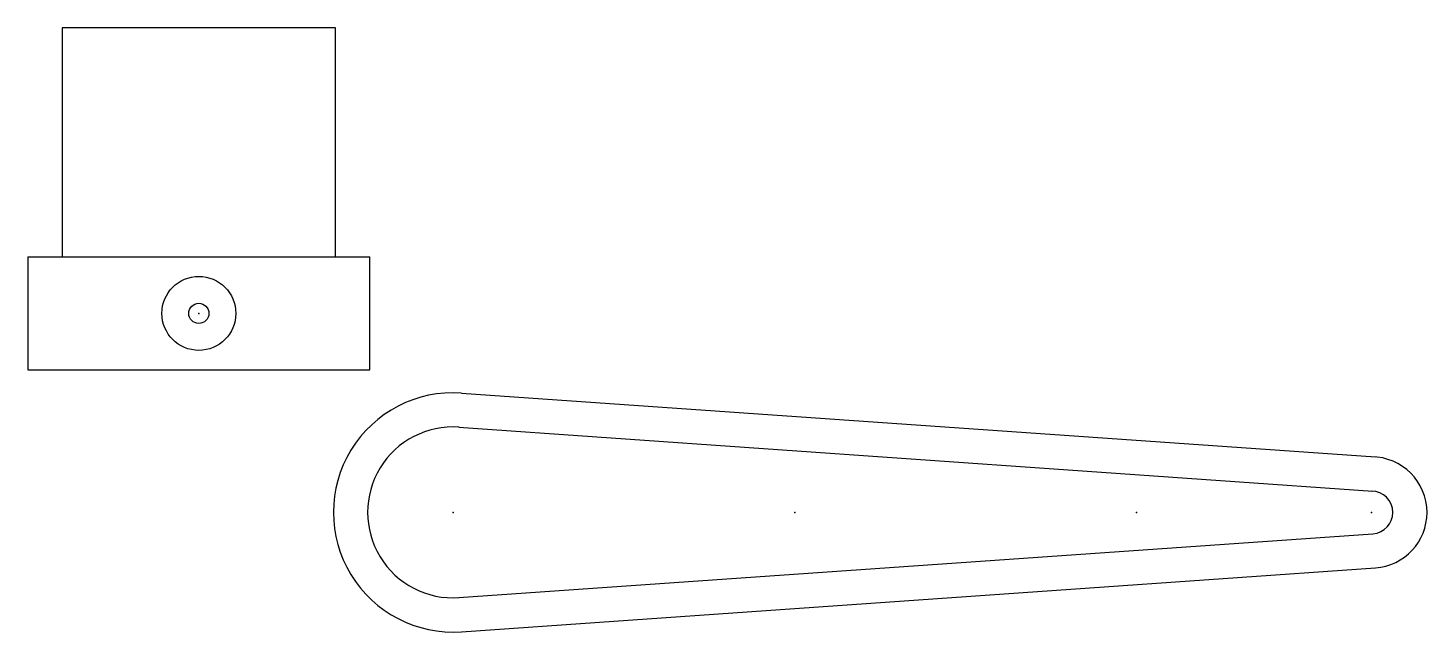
# Model space of a CAD drawing. Header units: inches. Extents: x -1.24 to 2.85, y -0.35 to 1.42.
import ezdxf

# ---------------------------------------------------------------- set-up
doc = ezdxf.new("R2010")
doc.units = ezdxf.units.IN
doc.header["$MEASUREMENT"] = 0
doc.layers.add('CAD', color=7, linetype='Continuous')

msp = doc.modelspace()

# ---------------------------------------------------------------- linework, layer by layer
at = {"layer": 'CAD', "linetype": 'Continuous'}
for p, q in [((-0.3438, 1.4173), (-1.1438, 1.4173)), ((-1.1438, 1.4173), (-1.1438, 0.7473)), ((-0.3438, 0.7473), (-0.3438, 1.4173)), ((-1.2438, 0.7473), (-1.2438, 0.4173)), ((-1.2438, 0.7473), (-0.2438, 0.7473)), ((-0.2438, 0.4173), (-0.2438, 0.7473)), ((-1.2438, 0.4173), (-0.2438, 0.4173)), ((0.0244, 0.3491), (2.6988, 0.1621)), ((0.0174, 0.2494), (2.6919, 0.0623)), ((0.0174, -0.2494), (2.6919, -0.0623)), ((0.0244, -0.3491), (2.6988, -0.1621))]:
    msp.add_line(p, q, dxfattribs=at)
for radius in [0.1082, 0.0295]:
    msp.add_circle((-0.7438, 0.5823), radius, dxfattribs=at)
for centre, radius, start, end in [((0, 0), 0.35, 85.9994, 274.0006), ((0, 0), 0.25, 85.9994, 274.0006), ((2.6875, 0), 0.1625, 0, 90), ((2.6875, 0), 0.0625, 0, 90), ((2.6875, 0), 0.0625, 274.0006, 0), ((2.6875, 0), 0.1625, 274.0006, 0)]:
    msp.add_arc(centre, radius, start, end, dxfattribs=at)
at = {"layer": 'CAD'}
for p in [(-0.7438, 0.5823), (0, 0), (1, 0), (2, 0), (2.6875, 0)]:
    msp.add_point(p, dxfattribs=at)

doc.saveas('drawing.dxf')
